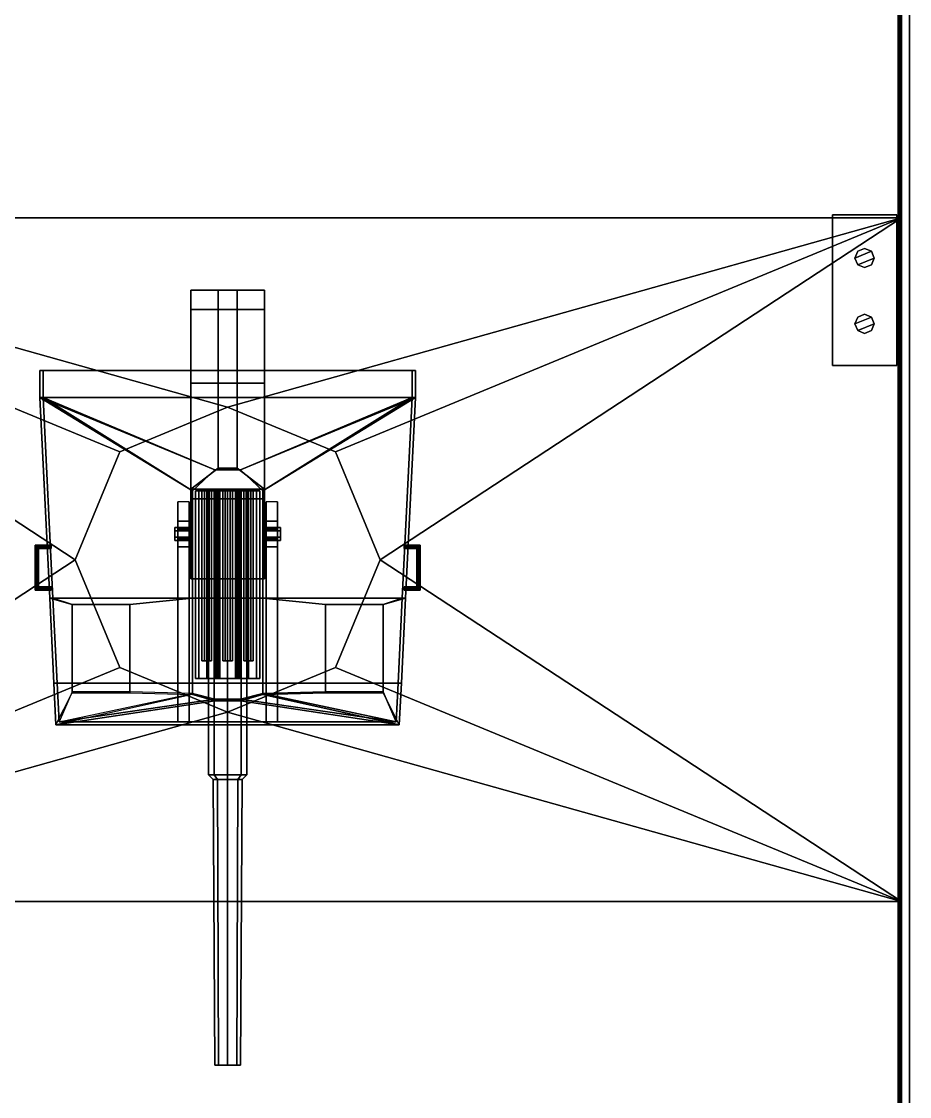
# Model space of a CAD drawing. Header units: millimetres. Extents: x -4.3 to 4.2, y -17.3 to 26.5.
# Drawn here: x -1.28 to 4.25, y -9.28 to -2.58 of the extents above; entities that cross this region are included whole.
import ezdxf

# ---------------------------------------------------------------- set-up
doc = ezdxf.new("R2010")
doc.units = ezdxf.units.MM
for name, color, linetype in [('gun', 1, 'Continuous'), ('railings', 6, 'Continuous'), ('sleeve', 5, 'Continuous'), ('turret', 2, 'Continuous')]:
    doc.layers.add(name, color=color, linetype=linetype)

msp = doc.modelspace()

# ---------------------------------------------------------------- linework, layer by layer
for points in [[(4.2, -13.62, -0.39), (4.2, -10.52, -1.04), (4.2, 10.97, -1.04), (4.2, 16.87, -0.3447)], [(4.2, -13.62, 0.65), (4.2, -13.62, -0.39), (4.2, 16.87, -0.3447), (4.2, 4.11, 0.65)], [(4.2, 10.97, -1.04), (4.2, -10.52, -1.04), (-4.2, -10.52, -1.04), (-4.2, 10.97, -1.04)], [(4.25, 4.11, 0.79), (4.2, 4.11, 0.82), (4.2, -13.62, 0.82), (4.25, -13.62, 0.79)], [(4.25, -13.62, 0.68), (4.2, -13.62, 0.65), (4.2, 4.11, 0.65), (4.25, 4.11, 0.68)], [(4.25, -13.62, 0.79), (4.25, -13.62, 0.68), (4.25, 4.11, 0.68), (4.25, 4.11, 0.79)], [(4.2, -3.8, 0.82), (4.2, -0.15, 0.82), (-4.2, -0.15, 0.82), (-4.2, -3.8, 0.82)], [(0, -4.98, 0.82), (4.2, -3.8, 0.82), (-4.2, -3.8, 0.82), (0, -4.98, 0.82)], [(0, -4.98, 0.82), (-4.2, -3.8, 0.82), (-0.6718, -5.2582, 0.82), (0, -4.98, 0.82)], [(-0.6718, -5.2582, 0.82), (-4.2, -3.8, 0.82), (-0.95, -5.93, 0.82), (-0.6718, -5.2582, 0.82)], [(-0.95, -5.93, 0.82), (-4.2, -3.8, 0.82), (-4.2, -8.06, 0.82), (-0.95, -5.93, 0.82)], [(4.2, -3.8, 0.82), (0, -4.98, 0.82), (0.6718, -5.2582, 0.82), (4.2, -3.8, 0.82)], [(4.2, -3.8, 0.82), (0.6718, -5.2582, 0.82), (0.95, -5.93, 0.82), (4.2, -3.8, 0.82)], [(4.2, -3.8, 0.82), (0.95, -5.93, 0.82), (4.2, -8.06, 0.82), (4.2, -3.8, 0.82)], [(3.77, -3.78, 0.82), (3.77, -4.72, 0.82), (3.77, -4.72, 0.84), (3.77, -3.78, 0.84)], [(3.77, -3.78, 0.84), (3.77, -4.72, 0.84), (4.17, -4.72, 0.84), (4.17, -3.78, 0.84)], [(4.17, -3.78, 0.84), (4.17, -3.78, 0.82), (3.77, -3.78, 0.82), (3.77, -3.78, 0.84)], [(4.17, -4.72, 0.84), (4.17, -4.72, 0.82), (4.17, -3.78, 0.82), (4.17, -3.78, 0.84)], [(3.97, -3.99, 1.18), (3.9276, -4.0076, 1.18), (3.91, -4.05, 1.18), (4.0124, -4.0076, 1.18)], [(3.9276, -4.0076, 0.84), (3.91, -4.05, 0.84), (3.91, -4.05, 1.18), (3.9276, -4.0076, 1.18)], [(4.0124, -4.0076, 1.18), (3.91, -4.05, 1.18), (3.9276, -4.0924, 1.18), (4.03, -4.05, 1.18)], [(3.97, -3.99, 0.84), (3.9276, -4.0076, 0.84), (3.9276, -4.0076, 1.18), (3.97, -3.99, 1.18)], [(4.0124, -4.0076, 0.84), (3.97, -3.99, 0.84), (3.97, -3.99, 1.18), (4.0124, -4.0076, 1.18)], [(4.03, -4.05, 0.84), (4.0124, -4.0076, 0.84), (4.0124, -4.0076, 1.18), (4.03, -4.05, 1.18)], [(3.91, -4.05, 0.84), (3.9276, -4.0924, 0.84), (3.9276, -4.0924, 1.18), (3.91, -4.05, 1.18)], [(4.03, -4.05, 1.18), (3.9276, -4.0924, 1.18), (3.97, -4.11, 1.18), (4.0124, -4.0924, 1.18)], [(4.0124, -4.0924, 0.84), (4.03, -4.05, 0.84), (4.03, -4.05, 1.18), (4.0124, -4.0924, 1.18)], [(3.9276, -4.0924, 0.84), (3.97, -4.11, 0.84), (3.97, -4.11, 1.18), (3.9276, -4.0924, 1.18)], [(3.97, -4.11, 0.84), (4.0124, -4.0924, 0.84), (4.0124, -4.0924, 1.18), (3.97, -4.11, 1.18)], [(3.97, -4.4, 1.18), (3.9276, -4.4176, 1.18), (3.91, -4.46, 1.18), (4.0124, -4.4176, 1.18)], [(3.9276, -4.4176, 0.84), (3.91, -4.46, 0.84), (3.91, -4.46, 1.18), (3.9276, -4.4176, 1.18)], [(4.0124, -4.4176, 1.18), (3.91, -4.46, 1.18), (3.9276, -4.5024, 1.18), (4.03, -4.46, 1.18)], [(3.97, -4.4, 0.84), (3.9276, -4.4176, 0.84), (3.9276, -4.4176, 1.18), (3.97, -4.4, 1.18)], [(4.0124, -4.4176, 0.84), (3.97, -4.4, 0.84), (3.97, -4.4, 1.18), (4.0124, -4.4176, 1.18)], [(4.03, -4.46, 0.84), (4.0124, -4.4176, 0.84), (4.0124, -4.4176, 1.18), (4.03, -4.46, 1.18)], [(3.91, -4.46, 0.84), (3.9276, -4.5024, 0.84), (3.9276, -4.5024, 1.18), (3.91, -4.46, 1.18)], [(4.03, -4.46, 1.18), (3.9276, -4.5024, 1.18), (3.97, -4.52, 1.18), (4.0124, -4.5024, 1.18)], [(4.0124, -4.5024, 0.84), (4.03, -4.46, 0.84), (4.03, -4.46, 1.18), (4.0124, -4.5024, 1.18)], [(3.9276, -4.5024, 0.84), (3.97, -4.52, 0.84), (3.97, -4.52, 1.18), (3.9276, -4.5024, 1.18)], [(3.97, -4.52, 0.84), (4.0124, -4.5024, 0.84), (4.0124, -4.5024, 1.18), (3.97, -4.52, 1.18)], [(3.77, -4.72, 0.84), (3.77, -4.72, 0.82), (4.17, -4.72, 0.82), (4.17, -4.72, 0.84)], [(0, -4.98, 0.82), (-0.6718, -5.2582, 0.82), (-0.6718, -5.2582, 1.13), (0, -4.98, 1.13)], [(0.6718, -5.2582, 0.82), (0, -4.98, 0.82), (0, -4.98, 1.13), (0.6718, -5.2582, 1.13)], [(-0.6718, -5.2582, 0.82), (-0.95, -5.93, 0.82), (-0.95, -5.93, 1.13), (-0.6718, -5.2582, 1.13)], [(0.95, -5.93, 0.82), (0.6718, -5.2582, 0.82), (0.6718, -5.2582, 1.13), (0.95, -5.93, 1.13)], [(-0.95, -5.93, 0.82), (-4.2, -8.06, 0.82), (-0.6718, -6.6018, 0.82), (-0.95, -5.93, 0.82)], [(-0.95, -5.93, 0.82), (-0.6718, -6.6018, 0.82), (-0.6718, -6.6018, 1.13), (-0.95, -5.93, 1.13)], [(0.6718, -6.6018, 0.82), (0.95, -5.93, 0.82), (0.95, -5.93, 1.13), (0.6718, -6.6018, 1.13)], [(0.95, -5.93, 0.82), (0.6718, -6.6018, 0.82), (4.2, -8.06, 0.82), (0.95, -5.93, 0.82)], [(-0.6718, -6.6018, 0.82), (-4.2, -8.06, 0.82), (0, -6.88, 0.82), (-0.6718, -6.6018, 0.82)], [(-0.6718, -6.6018, 0.82), (0, -6.88, 0.82), (0, -6.88, 1.13), (-0.6718, -6.6018, 1.13)], [(0, -6.88, 0.82), (0.6718, -6.6018, 0.82), (0.6718, -6.6018, 1.13), (0, -6.88, 1.13)], [(0.6718, -6.6018, 0.82), (0, -6.88, 0.82), (4.2, -8.06, 0.82), (0.6718, -6.6018, 0.82)], [(4.2, -8.06, 0.82), (0, -6.88, 0.82), (-4.2, -8.06, 0.82), (4.2, -8.06, 0.82)], [(4.2, -11.71, 0.82), (4.2, -8.06, 0.82), (-4.2, -8.06, 0.82), (-4.2, -11.71, 0.82)]]:
    msp.add_3dface(points)
at = {"layer": 'gun'}
for points in [[(-0.06, -4.25, 2.74), (-0.06, -4.25, 2.44), (-0.23, -4.25, 2.27), (-0.23, -4.25, 2.74)], [(-0.23, -4.25, 2.27), (-0.23, -4.37, 2.18), (-0.23, -4.25, 2.74)], [(-0.23, -4.37, 2.18), (-0.23, -5.49, 2.18), (-0.23, -5.49, 2.74), (-0.23, -4.25, 2.74)], [(0.23, -4.25, 2.27), (0.23, -4.37, 2.18), (-0.23, -4.37, 2.18), (-0.23, -4.25, 2.27)], [(0.06, -4.25, 2.44), (0.23, -4.25, 2.27), (-0.23, -4.25, 2.27), (-0.06, -4.25, 2.44)], [(-0.23, -4.25, 2.74), (-0.23, -5.49, 2.74), (-0.06, -5.36, 2.74), (-0.06, -4.25, 2.74)], [(-0.06, -4.25, 2.74), (-0.06, -5.36, 2.74), (-0.06, -5.36, 2.44), (-0.06, -4.25, 2.44)], [(-0.06, -4.25, 2.44), (-0.06, -5.36, 2.44), (0.06, -5.36, 2.44), (0.06, -4.25, 2.44)], [(0.06, -4.25, 2.44), (0.06, -5.36, 2.44), (0.06, -5.36, 2.74), (0.06, -4.25, 2.74)], [(0.23, -4.25, 2.74), (0.23, -4.25, 2.27), (0.06, -4.25, 2.44), (0.06, -4.25, 2.74)], [(0.06, -4.25, 2.74), (0.06, -5.36, 2.74), (0.23, -5.49, 2.74), (0.23, -4.25, 2.74)], [(0.23, -4.25, 2.74), (0.23, -4.37, 2.18), (0.23, -4.25, 2.27), (0.23, -4.25, 2.74)], [(0.23, -5.49, 2.74), (0.23, -5.49, 2.18), (0.23, -4.37, 2.18), (0.23, -4.25, 2.74)], [(0.23, -4.37, 2.18), (0.23, -5.49, 2.18), (-0.23, -5.49, 2.18), (-0.23, -4.37, 2.18)], [(-0.06, -5.36, 2.74), (-0.23, -5.49, 2.74), (0.23, -5.49, 2.74), (0.06, -5.36, 2.74)], [(-0.06, -5.36, 2.44), (-0.06, -5.36, 2.74), (0.06, -5.36, 2.74), (0.06, -5.36, 2.44)], [(-0.23, -5.49, 2.74), (-0.23, -5.49, 2.18), (0.23, -5.49, 2.18), (0.23, -5.49, 2.74)], [(-0.145, -5.49, 2.666), (-0.16, -5.49, 2.64), (-0.16, -6.56, 2.64), (-0.145, -6.56, 2.666)], [(-0.16, -5.49, 2.64), (-0.145, -5.49, 2.614), (-0.145, -6.56, 2.614), (-0.16, -6.56, 2.64)], [(-0.145, -5.49, 2.614), (-0.115, -5.49, 2.614), (-0.115, -6.56, 2.614), (-0.145, -6.56, 2.614)], [(-0.115, -5.49, 2.666), (-0.145, -5.49, 2.666), (-0.145, -6.56, 2.666), (-0.115, -6.56, 2.666)], [(-0.12, -5.49, 2.5), (-0.0849, -5.49, 2.4151), (-0.0849, -7.27, 2.4151), (-0.12, -7.27, 2.5)], [(-0.0849, -5.49, 2.5849), (-0.12, -5.49, 2.5), (-0.12, -7.27, 2.5), (-0.0849, -7.27, 2.5849)], [(-0.1, -5.49, 2.64), (-0.115, -5.49, 2.666), (-0.115, -6.56, 2.666), (-0.1, -6.56, 2.64)], [(-0.115, -5.49, 2.614), (-0.1, -5.49, 2.64), (-0.1, -6.56, 2.64), (-0.115, -6.56, 2.614)], [(-0.0849, -5.49, 2.4151), (0, -5.49, 2.38), (0, -7.27, 2.38), (-0.0849, -7.27, 2.4151)], [(0, -5.49, 2.62), (-0.0849, -5.49, 2.5849), (-0.0849, -7.27, 2.5849), (0, -7.27, 2.62)], [(-0.03, -5.49, 2.31), (-0.015, -5.49, 2.284), (-0.015, -6.56, 2.284), (-0.03, -6.56, 2.31)], [(-0.015, -5.49, 2.336), (-0.03, -5.49, 2.31), (-0.03, -6.56, 2.31), (-0.015, -6.56, 2.336)], [(0.015, -5.49, 2.336), (-0.015, -5.49, 2.336), (-0.015, -6.56, 2.336), (0.015, -6.56, 2.336)], [(-0.015, -5.49, 2.284), (0.015, -5.49, 2.284), (0.015, -6.56, 2.284), (-0.015, -6.56, 2.284)], [(0, -5.49, 2.38), (0.0849, -5.49, 2.4151), (0.0849, -7.27, 2.4151), (0, -7.27, 2.38)], [(0.0849, -5.49, 2.5849), (0, -5.49, 2.62), (0, -7.27, 2.62), (0.0849, -7.27, 2.5849)], [(0.015, -5.49, 2.284), (0.03, -5.49, 2.31), (0.03, -6.56, 2.31), (0.015, -6.56, 2.284)], [(0.03, -5.49, 2.31), (0.015, -5.49, 2.336), (0.015, -6.56, 2.336), (0.03, -6.56, 2.31)], [(0.0849, -5.49, 2.4151), (0.12, -5.49, 2.5), (0.12, -7.27, 2.5), (0.0849, -7.27, 2.4151)], [(0.12, -5.49, 2.5), (0.0849, -5.49, 2.5849), (0.0849, -7.27, 2.5849), (0.12, -7.27, 2.5)], [(0.115, -5.49, 2.666), (0.1, -5.49, 2.64), (0.1, -6.56, 2.64), (0.115, -6.56, 2.666)], [(0.1, -5.49, 2.64), (0.115, -5.49, 2.614), (0.115, -6.56, 2.614), (0.1, -6.56, 2.64)], [(0.115, -5.49, 2.614), (0.145, -5.49, 2.614), (0.145, -6.56, 2.614), (0.115, -6.56, 2.614)], [(0.145, -5.49, 2.666), (0.115, -5.49, 2.666), (0.115, -6.56, 2.666), (0.145, -6.56, 2.666)], [(0.16, -5.49, 2.64), (0.145, -5.49, 2.666), (0.145, -6.56, 2.666), (0.16, -6.56, 2.64)], [(0.145, -5.49, 2.614), (0.16, -5.49, 2.64), (0.16, -6.56, 2.64), (0.145, -6.56, 2.614)], [(-0.09, -7.3, 2.5), (-0.0636, -7.3, 2.5636), (-0.0849, -7.27, 2.5849), (-0.12, -7.27, 2.5)], [(-0.0636, -7.3, 2.4364), (-0.09, -7.3, 2.5), (-0.12, -7.27, 2.5), (-0.0849, -7.27, 2.4151)], [(-0.08, -9.08, 2.5), (-0.0566, -9.08, 2.5566), (-0.0636, -7.3, 2.5636), (-0.09, -7.3, 2.5)], [(-0.0566, -9.08, 2.4434), (-0.08, -9.08, 2.5), (-0.09, -7.3, 2.5), (-0.0636, -7.3, 2.4364)], [(-0.0636, -7.3, 2.5636), (0, -7.3, 2.59), (0, -7.27, 2.62), (-0.0849, -7.27, 2.5849)], [(0, -7.3, 2.41), (-0.0636, -7.3, 2.4364), (-0.0849, -7.27, 2.4151), (0, -7.27, 2.38)], [(-0.0566, -9.08, 2.5566), (0, -9.08, 2.58), (0, -7.3, 2.59), (-0.0636, -7.3, 2.5636)], [(0, -9.08, 2.42), (-0.0566, -9.08, 2.4434), (-0.0636, -7.3, 2.4364), (0, -7.3, 2.41)], [(0, -7.3, 2.59), (0.0636, -7.3, 2.5636), (0.0849, -7.27, 2.5849), (0, -7.27, 2.62)], [(0.0636, -7.3, 2.4364), (0, -7.3, 2.41), (0, -7.27, 2.38), (0.0849, -7.27, 2.4151)], [(0, -9.08, 2.58), (0.0566, -9.08, 2.5566), (0.0636, -7.3, 2.5636), (0, -7.3, 2.59)], [(0.0566, -9.08, 2.4434), (0, -9.08, 2.42), (0, -7.3, 2.41), (0.0636, -7.3, 2.4364)], [(0.0566, -9.08, 2.5566), (0.08, -9.08, 2.5), (0.09, -7.3, 2.5), (0.0636, -7.3, 2.5636)], [(0.08, -9.08, 2.5), (0.0566, -9.08, 2.4434), (0.0636, -7.3, 2.4364), (0.09, -7.3, 2.5)], [(0.0636, -7.3, 2.5636), (0.09, -7.3, 2.5), (0.12, -7.27, 2.5), (0.0849, -7.27, 2.5849)], [(0.09, -7.3, 2.5), (0.0636, -7.3, 2.4364), (0.0849, -7.27, 2.4151), (0.12, -7.27, 2.5)], [(-0.0566, -9.08, 2.4434), (0.08, -9.08, 2.5), (0.0566, -9.08, 2.5566), (-0.08, -9.08, 2.5)], [(-0.08, -9.08, 2.5), (0.0566, -9.08, 2.5566), (0, -9.08, 2.58), (-0.0566, -9.08, 2.5566)], [(0, -9.08, 2.42), (0.0566, -9.08, 2.4434), (0.08, -9.08, 2.5), (-0.0566, -9.08, 2.4434)]]:
    msp.add_3dface(points, dxfattribs=at)
at = {"layer": 'railings'}
for points in [[(4.18, -11.54, 1.78), (4.19, -11.55, 1.79), (4.19, 3.97, 1.79), (4.18, 3.96, 1.78)], [(4.19, -11.53, 1.77), (4.18, -11.54, 1.78), (4.18, 3.96, 1.78), (4.19, 3.95, 1.77)], [(4.19, -11.55, 1.79), (4.2, -11.54, 1.78), (4.2, 3.96, 1.78), (4.19, 3.97, 1.79)], [(4.2, -11.54, 1.78), (4.19, -11.53, 1.77), (4.19, 3.95, 1.77), (4.2, 3.96, 1.78)], [(4.18, -1.87, 1.47), (4.18, -3.84, 1.47), (4.2, -3.84, 1.47), (4.2, -1.87, 1.47)], [(4.18, -1.87, 0.82), (4.18, -3.84, 0.82), (4.18, -3.84, 1.47), (4.18, -1.87, 1.47)], [(4.2, -3.84, 1.47), (4.2, -3.84, 0.82), (4.2, -1.87, 0.82), (4.2, -1.87, 1.47)], [(4.19, -2.71, 1.47), (4.18, -2.72, 1.47), (4.18, -2.72, 1.78), (4.19, -2.71, 1.77)], [(4.18, -2.72, 1.47), (4.19, -2.73, 1.47), (4.19, -2.73, 1.77), (4.18, -2.72, 1.78)], [(4.2, -2.72, 1.47), (4.19, -2.71, 1.47), (4.19, -2.71, 1.77), (4.2, -2.72, 1.78)], [(4.19, -2.73, 1.47), (4.2, -2.72, 1.47), (4.2, -2.72, 1.78), (4.19, -2.73, 1.77)], [(4.18, -3.84, 0.82), (4.18, -3.89, 0.82), (4.18, -3.89, 1.47), (4.18, -3.84, 1.47)], [(4.18, -3.84, 1.47), (4.18, -3.89, 1.47), (4.2, -3.89, 1.47), (4.2, -3.84, 1.47)], [(4.2, -3.89, 1.47), (4.2, -3.89, 0.82), (4.2, -3.84, 0.82), (4.2, -3.84, 1.47)], [(4.18, -3.89, 1.16), (4.18, -3.89, 0.82), (4.2, -3.89, 0.82), (4.2, -3.89, 1.16)], [(4.18, -3.89, 1.16), (4.18, -4.56, 1.16), (4.18, -4.56, 1.47), (4.18, -3.89, 1.47)], [(4.2, -3.89, 1.16), (4.2, -4.56, 1.16), (4.18, -4.56, 1.16), (4.18, -3.89, 1.16)], [(4.18, -3.89, 1.47), (4.18, -4.56, 1.47), (4.2, -4.56, 1.47), (4.2, -3.89, 1.47)], [(4.2, -4.56, 1.47), (4.2, -4.56, 1.16), (4.2, -3.89, 1.16), (4.2, -3.89, 1.47)], [(4.19, -4.07, 1.47), (4.18, -4.08, 1.47), (4.18, -4.08, 1.78), (4.19, -4.07, 1.77)], [(4.18, -4.08, 1.47), (4.19, -4.09, 1.47), (4.19, -4.09, 1.77), (4.18, -4.08, 1.78)], [(4.2, -4.08, 1.47), (4.19, -4.07, 1.47), (4.19, -4.07, 1.77), (4.2, -4.08, 1.78)], [(4.19, -4.09, 1.47), (4.2, -4.08, 1.47), (4.2, -4.08, 1.78), (4.19, -4.09, 1.77)], [(4.18, -4.56, 0.82), (4.18, -5.77, 0.82), (4.18, -5.77, 1.47), (4.18, -4.56, 1.47)], [(4.18, -4.56, 1.47), (4.18, -5.77, 1.47), (4.2, -5.77, 1.47), (4.2, -4.56, 1.47)], [(4.2, -4.56, 1.16), (4.2, -4.56, 0.82), (4.18, -4.56, 0.82), (4.18, -4.56, 1.16)], [(4.2, -5.77, 1.47), (4.2, -5.77, 0.82), (4.2, -4.56, 0.82), (4.2, -4.56, 1.47)], [(4.19, -5.42, 1.47), (4.18, -5.43, 1.47), (4.18, -5.43, 1.78), (4.19, -5.42, 1.77)], [(4.2, -5.43, 1.47), (4.19, -5.42, 1.47), (4.19, -5.42, 1.77), (4.2, -5.43, 1.78)], [(4.18, -5.43, 1.47), (4.19, -5.44, 1.47), (4.19, -5.44, 1.77), (4.18, -5.43, 1.78)], [(4.19, -5.44, 1.47), (4.2, -5.43, 1.47), (4.2, -5.43, 1.78), (4.19, -5.44, 1.77)], [(4.18, -5.77, 0.82), (4.18, -7.74, 0.82), (4.18, -7.74, 1.47), (4.18, -5.77, 1.47)], [(4.18, -5.77, 1.47), (4.18, -7.74, 1.47), (4.2, -7.74, 1.47), (4.2, -5.77, 1.47)], [(4.2, -7.74, 1.47), (4.2, -7.74, 0.82), (4.2, -5.77, 0.82), (4.2, -5.77, 1.47)], [(4.19, -6.76, 1.47), (4.18, -6.77, 1.47), (4.18, -6.77, 1.78), (4.19, -6.76, 1.77)], [(4.2, -6.77, 1.47), (4.19, -6.76, 1.47), (4.19, -6.76, 1.77), (4.2, -6.77, 1.78)], [(4.18, -6.77, 1.47), (4.19, -6.78, 1.47), (4.19, -6.78, 1.77), (4.18, -6.77, 1.78)], [(4.19, -6.78, 1.47), (4.2, -6.77, 1.47), (4.2, -6.77, 1.78), (4.19, -6.78, 1.77)], [(4.18, -7.74, 1.47), (4.18, -9.71, 1.47), (4.2, -9.71, 1.47), (4.2, -7.74, 1.47)], [(4.18, -7.74, 0.82), (4.18, -9.71, 0.82), (4.18, -9.71, 1.47), (4.18, -7.74, 1.47)], [(4.2, -9.71, 1.47), (4.2, -9.71, 0.82), (4.2, -7.74, 0.82), (4.2, -7.74, 1.47)], [(4.19, -8.11, 1.47), (4.18, -8.12, 1.47), (4.18, -8.12, 1.78), (4.19, -8.11, 1.77)], [(4.18, -8.12, 1.47), (4.19, -8.13, 1.47), (4.19, -8.13, 1.77), (4.18, -8.12, 1.78)], [(4.2, -8.12, 1.47), (4.19, -8.11, 1.47), (4.19, -8.11, 1.77), (4.2, -8.12, 1.78)], [(4.19, -8.13, 1.47), (4.2, -8.12, 1.47), (4.2, -8.12, 1.78), (4.19, -8.13, 1.77)]]:
    msp.add_3dface(points, dxfattribs=at)
at = {"layer": 'sleeve'}
for points in [[(-0.23, -4.83, 2.18), (-0.23, -5.55, 2.18), (0.23, -5.55, 2.18), (0.23, -4.83, 2.18)], [(0.23, -4.83, 2.12), (0.23, -6.05, 2.12), (-0.23, -6.05, 2.12), (-0.23, -4.83, 2.12)], [(-0.23, -4.83, 2.12), (-0.23, -6.05, 2.12), (-0.23, -5.55, 2.18), (-0.23, -4.83, 2.18)], [(0.23, -4.83, 2.18), (0.23, -4.83, 2.12), (-0.23, -4.83, 2.12), (-0.23, -4.83, 2.18)], [(0.23, -5.55, 2.18), (0.23, -6.05, 2.12), (0.23, -4.83, 2.12), (0.23, -4.83, 2.18)], [(-0.23, -5.55, 2.64), (-0.23, -6.05, 2.64), (-0.18, -6.05, 2.72), (-0.18, -5.55, 2.72)], [(0.18, -5.55, 2.72), (0.23, -5.55, 2.64), (-0.23, -5.55, 2.64), (-0.18, -5.55, 2.72)], [(0.23, -5.55, 2.64), (0.23, -5.55, 2.18), (-0.23, -5.55, 2.18), (-0.23, -5.55, 2.64)], [(-0.23, -5.55, 2.18), (-0.23, -6.05, 2.12), (-0.23, -6.05, 2.64), (-0.23, -5.55, 2.64)], [(-0.1795, -5.5, 2.6895), (-0.06, -5.5, 2.64), (-0.0805, -5.5, 2.5905), (-0.2, -5.5, 2.64)], [(-0.1795, -5.5, 2.6895), (-0.2, -5.5, 2.64), (-0.2, -6.67, 2.64), (-0.1795, -6.67, 2.6895)], [(-0.2, -5.5, 2.64), (-0.0805, -5.5, 2.5905), (-0.13, -5.5, 2.57), (-0.1795, -5.5, 2.5905)], [(-0.2, -5.5, 2.64), (-0.1795, -5.5, 2.5905), (-0.1795, -6.67, 2.5905), (-0.2, -6.67, 2.64)], [(-0.18, -5.55, 2.72), (-0.18, -6.05, 2.72), (0.18, -6.05, 2.72), (0.18, -5.55, 2.72)], [(-0.13, -5.5, 2.71), (-0.0805, -5.5, 2.6895), (-0.06, -5.5, 2.64), (-0.1795, -5.5, 2.6895)], [(-0.1795, -5.5, 2.5905), (-0.13, -5.5, 2.57), (-0.13, -6.67, 2.57), (-0.1795, -6.67, 2.5905)], [(-0.13, -5.5, 2.71), (-0.1795, -5.5, 2.6895), (-0.1795, -6.67, 2.6895), (-0.13, -6.67, 2.71)], [(-0.13, -5.5, 2.57), (-0.0805, -5.5, 2.5905), (-0.0805, -6.67, 2.5905), (-0.13, -6.67, 2.57)], [(-0.0805, -5.5, 2.6895), (-0.13, -5.5, 2.71), (-0.13, -6.67, 2.71), (-0.0805, -6.67, 2.6895)], [(-0.06, -5.5, 2.64), (-0.0805, -5.5, 2.6895), (-0.0805, -6.67, 2.6895), (-0.06, -6.67, 2.64)], [(-0.0805, -5.5, 2.5905), (-0.06, -5.5, 2.64), (-0.06, -6.67, 2.64), (-0.0805, -6.67, 2.5905)], [(-0.07, -5.5, 2.31), (-0.0495, -5.5, 2.2605), (-0.0495, -6.67, 2.2605), (-0.07, -6.67, 2.31)], [(-0.07, -5.5, 2.31), (0.0495, -5.5, 2.2605), (0, -5.5, 2.24), (-0.0495, -5.5, 2.2605)], [(-0.0495, -5.5, 2.3595), (-0.07, -5.5, 2.31), (-0.07, -6.67, 2.31), (-0.0495, -6.67, 2.3595)], [(-0.0495, -5.5, 2.3595), (0.07, -5.5, 2.31), (0.0495, -5.5, 2.2605), (-0.07, -5.5, 2.31)], [(0, -5.5, 2.38), (-0.0495, -5.5, 2.3595), (-0.0495, -6.67, 2.3595), (0, -6.67, 2.38)], [(-0.0495, -5.5, 2.2605), (0, -5.5, 2.24), (0, -6.67, 2.24), (-0.0495, -6.67, 2.2605)], [(0, -5.5, 2.38), (0.0495, -5.5, 2.3595), (0.07, -5.5, 2.31), (-0.0495, -5.5, 2.3595)], [(0.0495, -5.5, 2.3595), (0, -5.5, 2.38), (0, -6.67, 2.38), (0.0495, -6.67, 2.3595)], [(0, -5.5, 2.24), (0.0495, -5.5, 2.2605), (0.0495, -6.67, 2.2605), (0, -6.67, 2.24)], [(0.0495, -5.5, 2.2605), (0.07, -5.5, 2.31), (0.07, -6.67, 2.31), (0.0495, -6.67, 2.2605)], [(0.07, -5.5, 2.31), (0.0495, -5.5, 2.3595), (0.0495, -6.67, 2.3595), (0.07, -6.67, 2.31)], [(0.0805, -5.5, 2.6895), (0.2, -5.5, 2.64), (0.1795, -5.5, 2.5905), (0.06, -5.5, 2.64)], [(0.0805, -5.5, 2.6895), (0.06, -5.5, 2.64), (0.06, -6.67, 2.64), (0.0805, -6.67, 2.6895)], [(0.06, -5.5, 2.64), (0.1795, -5.5, 2.5905), (0.13, -5.5, 2.57), (0.0805, -5.5, 2.5905)], [(0.06, -5.5, 2.64), (0.0805, -5.5, 2.5905), (0.0805, -6.67, 2.5905), (0.06, -6.67, 2.64)], [(0.13, -5.5, 2.71), (0.1795, -5.5, 2.6895), (0.2, -5.5, 2.64), (0.0805, -5.5, 2.6895)], [(0.0805, -5.5, 2.5905), (0.13, -5.5, 2.57), (0.13, -6.67, 2.57), (0.0805, -6.67, 2.5905)], [(0.13, -5.5, 2.71), (0.0805, -5.5, 2.6895), (0.0805, -6.67, 2.6895), (0.13, -6.67, 2.71)], [(0.13, -5.5, 2.57), (0.1795, -5.5, 2.5905), (0.1795, -6.67, 2.5905), (0.13, -6.67, 2.57)], [(0.1795, -5.5, 2.6895), (0.13, -5.5, 2.71), (0.13, -6.67, 2.71), (0.1795, -6.67, 2.6895)], [(0.2, -5.5, 2.64), (0.1795, -5.5, 2.6895), (0.1795, -6.67, 2.6895), (0.2, -6.67, 2.64)], [(0.1795, -5.5, 2.5905), (0.2, -5.5, 2.64), (0.2, -6.67, 2.64), (0.1795, -6.67, 2.5905)], [(0.18, -6.05, 2.72), (0.23, -6.05, 2.64), (0.23, -5.55, 2.64), (0.18, -5.55, 2.72)], [(0.23, -6.05, 2.64), (0.23, -6.05, 2.12), (0.23, -5.55, 2.18), (0.23, -5.55, 2.64)], [(-0.33, -5.81, 2.5), (-0.33, -5.73, 2.5), (-0.33, -5.75, 2.4654), (-0.33, -5.79, 2.4654)], [(-0.33, -5.79, 2.5346), (-0.33, -5.75, 2.5346), (-0.33, -5.73, 2.5), (-0.33, -5.81, 2.5)], [(-0.23, -5.73, 2.5), (-0.23, -5.75, 2.4654), (-0.33, -5.75, 2.4654), (-0.33, -5.73, 2.5)], [(-0.23, -5.75, 2.5346), (-0.23, -5.73, 2.5), (-0.33, -5.73, 2.5), (-0.33, -5.75, 2.5346)], [(-0.23, -5.75, 2.4654), (-0.23, -5.79, 2.4654), (-0.33, -5.79, 2.4654), (-0.33, -5.75, 2.4654)], [(-0.23, -5.79, 2.5346), (-0.23, -5.75, 2.5346), (-0.33, -5.75, 2.5346), (-0.33, -5.79, 2.5346)], [(0.33, -5.73, 2.5), (0.33, -5.75, 2.4654), (0.23, -5.75, 2.4654), (0.23, -5.73, 2.5)], [(0.33, -5.75, 2.5346), (0.33, -5.73, 2.5), (0.23, -5.73, 2.5), (0.23, -5.75, 2.5346)], [(0.33, -5.75, 2.4654), (0.33, -5.79, 2.4654), (0.23, -5.79, 2.4654), (0.23, -5.75, 2.4654)], [(0.33, -5.79, 2.5346), (0.33, -5.75, 2.5346), (0.23, -5.75, 2.5346), (0.23, -5.79, 2.5346)], [(0.33, -5.79, 2.4654), (0.33, -5.75, 2.4654), (0.33, -5.73, 2.5), (0.33, -5.81, 2.5)], [(0.33, -5.81, 2.5), (0.33, -5.73, 2.5), (0.33, -5.75, 2.5346), (0.33, -5.79, 2.5346)], [(-0.23, -5.79, 2.4654), (-0.23, -5.81, 2.5), (-0.33, -5.81, 2.5), (-0.33, -5.79, 2.4654)], [(-0.23, -5.81, 2.5), (-0.23, -5.79, 2.5346), (-0.33, -5.79, 2.5346), (-0.33, -5.81, 2.5)], [(0.33, -5.79, 2.4654), (0.33, -5.81, 2.5), (0.23, -5.81, 2.5), (0.23, -5.79, 2.4654)], [(0.33, -5.81, 2.5), (0.33, -5.79, 2.5346), (0.23, -5.79, 2.5346), (0.23, -5.81, 2.5)], [(-0.18, -6.05, 2.72), (-0.23, -6.05, 2.64), (0.23, -6.05, 2.64), (0.18, -6.05, 2.72)], [(-0.23, -6.05, 2.64), (-0.23, -6.05, 2.12), (0.23, -6.05, 2.12), (0.23, -6.05, 2.64)], [(-0.13, -6.67, 2.71), (-0.1795, -6.67, 2.6895), (-0.2, -6.67, 2.64), (-0.0805, -6.67, 2.6895)], [(-0.0805, -6.67, 2.6895), (-0.2, -6.67, 2.64), (-0.1795, -6.67, 2.5905), (-0.06, -6.67, 2.64)], [(-0.06, -6.67, 2.64), (-0.1795, -6.67, 2.5905), (-0.13, -6.67, 2.57), (-0.0805, -6.67, 2.5905)], [(0, -6.67, 2.38), (-0.0495, -6.67, 2.3595), (-0.07, -6.67, 2.31), (0.0495, -6.67, 2.3595)], [(0.0495, -6.67, 2.3595), (-0.07, -6.67, 2.31), (-0.0495, -6.67, 2.2605), (0.07, -6.67, 2.31)], [(0.07, -6.67, 2.31), (-0.0495, -6.67, 2.2605), (0, -6.67, 2.24), (0.0495, -6.67, 2.2605)], [(0.1795, -6.67, 2.6895), (0.06, -6.67, 2.64), (0.0805, -6.67, 2.5905), (0.2, -6.67, 2.64)], [(0.13, -6.67, 2.71), (0.0805, -6.67, 2.6895), (0.06, -6.67, 2.64), (0.1795, -6.67, 2.6895)], [(0.2, -6.67, 2.64), (0.0805, -6.67, 2.5905), (0.13, -6.67, 2.57), (0.1795, -6.67, 2.5905)]]:
    msp.add_3dface(points, dxfattribs=at)
at = {"layer": 'turret'}
for points in [[(-1.15, -4.92, 1.15), (-1.17, -4.92, 1.15), (-1.17, -4.75, 3.01), (-1.15, -4.75, 3.01)], [(-1.17, -4.92, 3.03), (-1.17, -4.75, 3.01), (-1.17, -4.92, 1.15)], [(1.17, -4.92, 3.03), (1.17, -4.75, 3.03), (-1.17, -4.75, 3.03), (-1.17, -4.92, 3.03)], [(-1.17, -4.75, 3.01), (-1.17, -4.75, 3.03), (1.17, -4.75, 3.03), (1.17, -4.75, 3.01)], [(-1.17, -4.92, 3.03), (-1.17, -4.75, 3.03), (-1.17, -4.75, 3.01), (-1.17, -4.92, 3.03)], [(-1.15, -4.92, 1.15), (-1.15, -4.92, 1.15), (-1.15, -4.75, 3.01), (-1.15, -4.92, 3.01)], [(-1.15, -4.92, 3.01), (-1.15, -4.75, 3.01), (1.15, -4.75, 3.01), (1.15, -4.92, 3.01)], [(1.15, -4.92, 1.15), (1.15, -4.75, 3.01), (1.17, -4.75, 3.01), (1.17, -4.92, 1.15)], [(1.15, -4.92, 1.15), (1.15, -4.92, 1.15), (1.15, -4.92, 3.01), (1.15, -4.75, 3.01)], [(1.17, -4.75, 3.01), (1.17, -4.75, 3.03), (1.17, -4.92, 3.03), (1.17, -4.92, 1.15)], [(-1.17, -4.92, 1.13), (-1.1087, -6.17, 1.13), (-1.1087, -6.17, 3.03), (-1.17, -4.92, 3.03)], [(1.17, -4.92, 1.13), (1.1087, -6.17, 1.13), (-1.1087, -6.17, 1.13), (-1.17, -4.92, 1.13)], [(1.17, -4.92, 1.15), (1.17, -4.92, 1.13), (-1.17, -4.92, 1.13), (-1.17, -4.92, 1.15)], [(-1.17, -4.92, 3.03), (-1.17, -4.92, 3.03), (-0.22, -5.5, 3.03), (-0.08, -5.37, 3.03)], [(-1.17, -4.92, 3.03), (-1.1087, -6.17, 3.03), (-0.22, -6.17, 3.03), (-0.22, -5.5, 3.03)], [(-1.17, -4.92, 3.03), (-0.08, -5.37, 3.03), (0.08, -5.37, 3.03), (1.17, -4.92, 3.03)], [(-1.15, -4.92, 3.01), (-1.0887, -6.17, 3.01), (-1.0887, -6.17, 1.15), (-1.15, -4.92, 1.15)], [(-1.15, -4.92, 1.15), (-1.0887, -6.17, 1.15), (1.0887, -6.17, 1.15), (1.15, -4.92, 1.15)], [(-0.08, -5.37, 3.01), (-0.22, -5.5, 3.01), (-1.15, -4.92, 3.01)], [(-0.22, -5.5, 3.01), (-0.22, -6.17, 3.01), (-1.0887, -6.17, 3.01), (-1.15, -4.92, 3.01)], [(1.15, -4.92, 3.01), (0.08, -5.37, 3.01), (-0.08, -5.37, 3.01), (-1.15, -4.92, 3.01)], [(1.15, -4.92, 3.01), (1.15, -4.92, 3.01), (0.22, -5.5, 3.01), (0.08, -5.37, 3.01)], [(0.08, -5.37, 3.03), (0.22, -5.5, 3.03), (1.17, -4.92, 3.03)], [(0.22, -5.5, 3.03), (0.22, -6.17, 3.03), (1.1087, -6.17, 3.03), (1.17, -4.92, 3.03)], [(1.15, -4.92, 3.01), (1.0887, -6.17, 3.01), (0.22, -6.17, 3.01), (0.22, -5.5, 3.01)], [(1.15, -4.92, 1.15), (1.0887, -6.17, 1.15), (1.0887, -6.17, 3.01), (1.15, -4.92, 3.01)], [(1.1087, -6.17, 3.03), (1.1087, -6.17, 1.13), (1.17, -4.92, 1.13), (1.17, -4.92, 3.03)], [(-0.22, -5.5, 3.03), (-0.22, -5.5, 3.01), (-0.08, -5.37, 3.01), (-0.08, -5.37, 3.03)], [(-0.08, -5.37, 3.03), (-0.08, -5.37, 3.01), (0.08, -5.37, 3.01), (0.08, -5.37, 3.03)], [(0.08, -5.37, 3.03), (0.08, -5.37, 3.01), (0.22, -5.5, 3.01), (0.22, -5.5, 3.03)], [(-0.22, -6.17, 3.03), (-0.22, -6.17, 3.01), (-0.22, -5.5, 3.01), (-0.22, -5.5, 3.03)], [(0.22, -5.5, 3.03), (0.22, -5.5, 3.01), (0.22, -6.17, 3.01), (0.22, -6.17, 3.03)], [(-0.31, -5.57, 1.15), (-0.31, -6.94, 1.15), (-0.31, -5.85, 2.5), (-0.31, -5.69, 2.5)], [(-0.24, -5.69, 2.5), (-0.24, -5.57, 1.15), (-0.31, -5.57, 1.15), (-0.31, -5.69, 2.5)], [(-0.24, -5.85, 2.5), (-0.24, -6.94, 1.15), (-0.24, -5.57, 1.15), (-0.24, -5.69, 2.5)], [(0.31, -5.69, 2.5), (0.31, -5.57, 1.15), (0.24, -5.57, 1.15), (0.24, -5.69, 2.5)], [(0.24, -5.57, 1.15), (0.24, -6.94, 1.15), (0.24, -5.85, 2.5), (0.24, -5.69, 2.5)], [(0.31, -5.85, 2.5), (0.31, -6.94, 1.15), (0.31, -5.57, 1.15), (0.31, -5.69, 2.5)], [(-0.31, -5.8, 2.57), (-0.31, -5.74, 2.57), (-0.31, -5.69, 2.5), (-0.31, -5.85, 2.5)], [(-0.31, -5.69, 2.5), (-0.31, -5.74, 2.57), (-0.24, -5.74, 2.57), (-0.24, -5.69, 2.5)], [(-0.24, -5.69, 2.5), (-0.24, -5.74, 2.57), (-0.24, -5.8, 2.57), (-0.24, -5.85, 2.5)], [(0.24, -5.8, 2.57), (0.24, -5.74, 2.57), (0.24, -5.69, 2.5), (0.24, -5.85, 2.5)], [(0.24, -5.69, 2.5), (0.24, -5.74, 2.57), (0.31, -5.74, 2.57), (0.31, -5.69, 2.5)], [(0.31, -5.69, 2.5), (0.31, -5.74, 2.57), (0.31, -5.8, 2.57), (0.31, -5.85, 2.5)], [(-0.24, -5.8, 2.57), (-0.24, -5.74, 2.57), (-0.31, -5.74, 2.57), (-0.31, -5.8, 2.57)], [(0.31, -5.8, 2.57), (0.31, -5.74, 2.57), (0.24, -5.74, 2.57), (0.24, -5.8, 2.57)], [(-0.24, -5.85, 2.5), (-0.24, -5.8, 2.57), (-0.31, -5.8, 2.57), (-0.31, -5.85, 2.5)], [(0.31, -5.85, 2.5), (0.31, -5.8, 2.57), (0.24, -5.8, 2.57), (0.24, -5.85, 2.5)], [(-1.19, -5.85, 2.87), (-1.2, -5.84, 2.88), (-1.1, -5.84, 2.88), (-1.1, -5.85, 2.87)], [(-1.2, -5.84, 2.88), (-1.19, -5.85, 2.89), (-1.1, -5.85, 2.89), (-1.1, -5.84, 2.88)], [(-1.2, -5.84, 2.88), (-1.19, -5.85, 2.87), (-1.19, -6.11, 2.87), (-1.2, -6.12, 2.88)], [(-1.19, -5.85, 2.89), (-1.2, -5.84, 2.88), (-1.2, -6.12, 2.88), (-1.19, -6.11, 2.89)], [(-1.19, -5.85, 2.46), (-1.2, -5.84, 2.45), (-1.2, -6.12, 2.45), (-1.19, -6.11, 2.46)], [(-1.2, -5.84, 2.45), (-1.19, -5.85, 2.44), (-1.19, -6.11, 2.44), (-1.2, -6.12, 2.45)], [(-1.2, -5.84, 2.45), (-1.19, -5.85, 2.46), (-1.1, -5.85, 2.46), (-1.1, -5.84, 2.45)], [(-1.19, -5.85, 2.44), (-1.2, -5.84, 2.45), (-1.1, -5.84, 2.45), (-1.1, -5.85, 2.44)], [(-1.19, -5.85, 2.01), (-1.2, -5.84, 2.02), (-1.1, -5.84, 2.02), (-1.1, -5.85, 2.01)], [(-1.2, -5.84, 2.02), (-1.19, -5.85, 2.03), (-1.1, -5.85, 2.03), (-1.1, -5.84, 2.02)], [(-1.2, -5.84, 2.02), (-1.19, -5.85, 2.01), (-1.19, -6.11, 2.01), (-1.2, -6.12, 2.02)], [(-1.19, -5.85, 2.03), (-1.2, -5.84, 2.02), (-1.2, -6.12, 2.02), (-1.19, -6.11, 2.03)], [(-1.19, -5.85, 1.58), (-1.2, -5.84, 1.59), (-1.1, -5.84, 1.59), (-1.1, -5.85, 1.58)], [(-1.2, -5.84, 1.59), (-1.19, -5.85, 1.6), (-1.1, -5.85, 1.6), (-1.1, -5.84, 1.59)], [(-1.2, -5.84, 1.59), (-1.19, -5.85, 1.58), (-1.19, -6.11, 1.58), (-1.2, -6.12, 1.59)], [(-1.19, -5.85, 1.6), (-1.2, -5.84, 1.59), (-1.2, -6.12, 1.59), (-1.19, -6.11, 1.6)], [(-1.19, -5.85, 1.17), (-1.2, -5.84, 1.16), (-1.2, -6.12, 1.16), (-1.19, -6.11, 1.17)], [(-1.2, -5.84, 1.16), (-1.19, -5.85, 1.15), (-1.19, -6.11, 1.15), (-1.2, -6.12, 1.16)], [(-1.2, -5.84, 1.16), (-1.19, -5.85, 1.17), (-1.1, -5.85, 1.17), (-1.1, -5.84, 1.16)], [(-1.19, -5.85, 1.15), (-1.2, -5.84, 1.16), (-1.1, -5.84, 1.16), (-1.1, -5.85, 1.15)], [(-1.19, -5.85, 2.89), (-1.18, -5.86, 2.88), (-1.1, -5.86, 2.88), (-1.1, -5.85, 2.89)], [(-1.18, -5.86, 2.88), (-1.19, -5.85, 2.87), (-1.1, -5.85, 2.87), (-1.1, -5.86, 2.88)], [(-1.19, -5.85, 2.87), (-1.18, -5.86, 2.88), (-1.18, -6.1, 2.88), (-1.19, -6.11, 2.87)], [(-1.18, -5.86, 2.88), (-1.19, -5.85, 2.89), (-1.19, -6.11, 2.89), (-1.18, -6.1, 2.88)], [(-1.18, -5.86, 2.45), (-1.19, -5.85, 2.46), (-1.19, -6.11, 2.46), (-1.18, -6.1, 2.45)], [(-1.19, -5.85, 2.44), (-1.18, -5.86, 2.45), (-1.18, -6.1, 2.45), (-1.19, -6.11, 2.44)], [(-1.18, -5.86, 2.45), (-1.19, -5.85, 2.44), (-1.1, -5.85, 2.44), (-1.1, -5.86, 2.45)], [(-1.19, -5.85, 2.46), (-1.18, -5.86, 2.45), (-1.1, -5.86, 2.45), (-1.1, -5.85, 2.46)], [(-1.19, -5.85, 2.03), (-1.18, -5.86, 2.02), (-1.1, -5.86, 2.02), (-1.1, -5.85, 2.03)], [(-1.18, -5.86, 2.02), (-1.19, -5.85, 2.01), (-1.1, -5.85, 2.01), (-1.1, -5.86, 2.02)], [(-1.19, -5.85, 2.01), (-1.18, -5.86, 2.02), (-1.18, -6.1, 2.02), (-1.19, -6.11, 2.01)], [(-1.18, -5.86, 2.02), (-1.19, -5.85, 2.03), (-1.19, -6.11, 2.03), (-1.18, -6.1, 2.02)], [(-1.19, -5.85, 1.6), (-1.18, -5.86, 1.59), (-1.1, -5.86, 1.59), (-1.1, -5.85, 1.6)], [(-1.18, -5.86, 1.59), (-1.19, -5.85, 1.58), (-1.1, -5.85, 1.58), (-1.1, -5.86, 1.59)], [(-1.19, -5.85, 1.58), (-1.18, -5.86, 1.59), (-1.18, -6.1, 1.59), (-1.19, -6.11, 1.58)], [(-1.18, -5.86, 1.59), (-1.19, -5.85, 1.6), (-1.19, -6.11, 1.6), (-1.18, -6.1, 1.59)], [(-1.18, -5.86, 1.16), (-1.19, -5.85, 1.17), (-1.19, -6.11, 1.17), (-1.18, -6.1, 1.16)], [(-1.19, -5.85, 1.15), (-1.18, -5.86, 1.16), (-1.18, -6.1, 1.16), (-1.19, -6.11, 1.15)], [(-1.18, -5.86, 1.16), (-1.19, -5.85, 1.15), (-1.1, -5.85, 1.15), (-1.1, -5.86, 1.16)], [(-1.19, -5.85, 1.17), (-1.18, -5.86, 1.16), (-1.1, -5.86, 1.16), (-1.1, -5.85, 1.17)], [(-0.31, -5.85, 2.5), (-0.31, -6.94, 1.15), (-0.24, -6.94, 1.15), (-0.24, -5.85, 2.5)], [(0.24, -5.85, 2.5), (0.24, -6.94, 1.15), (0.31, -6.94, 1.15), (0.31, -5.85, 2.5)], [(1.19, -5.85, 2.89), (1.2, -5.84, 2.88), (1.1, -5.84, 2.88), (1.1, -5.85, 2.89)], [(1.2, -5.84, 2.88), (1.19, -5.85, 2.87), (1.1, -5.85, 2.87), (1.1, -5.84, 2.88)], [(1.2, -5.84, 2.45), (1.19, -5.85, 2.44), (1.1, -5.85, 2.44), (1.1, -5.84, 2.45)], [(1.19, -5.85, 2.46), (1.2, -5.84, 2.45), (1.1, -5.84, 2.45), (1.1, -5.85, 2.46)], [(1.19, -5.85, 2.03), (1.2, -5.84, 2.02), (1.1, -5.84, 2.02), (1.1, -5.85, 2.03)], [(1.2, -5.84, 2.02), (1.19, -5.85, 2.01), (1.1, -5.85, 2.01), (1.1, -5.84, 2.02)], [(1.19, -5.85, 1.6), (1.2, -5.84, 1.59), (1.1, -5.84, 1.59), (1.1, -5.85, 1.6)], [(1.2, -5.84, 1.59), (1.19, -5.85, 1.58), (1.1, -5.85, 1.58), (1.1, -5.84, 1.59)], [(1.2, -5.84, 1.16), (1.19, -5.85, 1.15), (1.1, -5.85, 1.15), (1.1, -5.84, 1.16)], [(1.19, -5.85, 1.17), (1.2, -5.84, 1.16), (1.1, -5.84, 1.16), (1.1, -5.85, 1.17)], [(1.18, -5.86, 2.88), (1.19, -5.85, 2.89), (1.1, -5.85, 2.89), (1.1, -5.86, 2.88)], [(1.19, -5.85, 2.87), (1.18, -5.86, 2.88), (1.1, -5.86, 2.88), (1.1, -5.85, 2.87)], [(1.19, -5.85, 2.44), (1.18, -5.86, 2.45), (1.1, -5.86, 2.45), (1.1, -5.85, 2.44)], [(1.18, -5.86, 2.45), (1.19, -5.85, 2.46), (1.1, -5.85, 2.46), (1.1, -5.86, 2.45)], [(1.18, -5.86, 2.02), (1.19, -5.85, 2.03), (1.1, -5.85, 2.03), (1.1, -5.86, 2.02)], [(1.19, -5.85, 2.01), (1.18, -5.86, 2.02), (1.1, -5.86, 2.02), (1.1, -5.85, 2.01)], [(1.18, -5.86, 1.59), (1.19, -5.85, 1.6), (1.1, -5.85, 1.6), (1.1, -5.86, 1.59)], [(1.19, -5.85, 1.58), (1.18, -5.86, 1.59), (1.1, -5.86, 1.59), (1.1, -5.85, 1.58)], [(1.19, -5.85, 1.15), (1.18, -5.86, 1.16), (1.1, -5.86, 1.16), (1.1, -5.85, 1.15)], [(1.18, -5.86, 1.16), (1.19, -5.85, 1.17), (1.1, -5.85, 1.17), (1.1, -5.86, 1.16)], [(1.18, -6.1, 2.88), (1.19, -6.11, 2.89), (1.19, -5.85, 2.89), (1.18, -5.86, 2.88)], [(1.19, -6.11, 2.87), (1.18, -6.1, 2.88), (1.18, -5.86, 2.88), (1.19, -5.85, 2.87)], [(1.19, -6.11, 2.44), (1.18, -6.1, 2.45), (1.18, -5.86, 2.45), (1.19, -5.85, 2.44)], [(1.18, -6.1, 2.45), (1.19, -6.11, 2.46), (1.19, -5.85, 2.46), (1.18, -5.86, 2.45)], [(1.18, -6.1, 2.02), (1.19, -6.11, 2.03), (1.19, -5.85, 2.03), (1.18, -5.86, 2.02)], [(1.19, -6.11, 2.01), (1.18, -6.1, 2.02), (1.18, -5.86, 2.02), (1.19, -5.85, 2.01)], [(1.18, -6.1, 1.59), (1.19, -6.11, 1.6), (1.19, -5.85, 1.6), (1.18, -5.86, 1.59)], [(1.19, -6.11, 1.58), (1.18, -6.1, 1.59), (1.18, -5.86, 1.59), (1.19, -5.85, 1.58)], [(1.19, -6.11, 1.15), (1.18, -6.1, 1.16), (1.18, -5.86, 1.16), (1.19, -5.85, 1.15)], [(1.18, -6.1, 1.16), (1.19, -6.11, 1.17), (1.19, -5.85, 1.17), (1.18, -5.86, 1.16)], [(1.19, -6.11, 2.89), (1.2, -6.12, 2.88), (1.2, -5.84, 2.88), (1.19, -5.85, 2.89)], [(1.2, -6.12, 2.88), (1.19, -6.11, 2.87), (1.19, -5.85, 2.87), (1.2, -5.84, 2.88)], [(1.2, -6.12, 2.45), (1.19, -6.11, 2.44), (1.19, -5.85, 2.44), (1.2, -5.84, 2.45)], [(1.19, -6.11, 2.46), (1.2, -6.12, 2.45), (1.2, -5.84, 2.45), (1.19, -5.85, 2.46)], [(1.19, -6.11, 2.03), (1.2, -6.12, 2.02), (1.2, -5.84, 2.02), (1.19, -5.85, 2.03)], [(1.2, -6.12, 2.02), (1.19, -6.11, 2.01), (1.19, -5.85, 2.01), (1.2, -5.84, 2.02)], [(1.19, -6.11, 1.6), (1.2, -6.12, 1.59), (1.2, -5.84, 1.59), (1.19, -5.85, 1.6)], [(1.2, -6.12, 1.59), (1.19, -6.11, 1.58), (1.19, -5.85, 1.58), (1.2, -5.84, 1.59)], [(1.2, -6.12, 1.16), (1.19, -6.11, 1.15), (1.19, -5.85, 1.15), (1.2, -5.84, 1.16)], [(1.19, -6.11, 1.17), (1.2, -6.12, 1.16), (1.2, -5.84, 1.16), (1.19, -5.85, 1.17)], [(-1.2, -6.12, 2.88), (-1.19, -6.11, 2.87), (-1.1, -6.11, 2.87), (-1.1, -6.12, 2.88)], [(-1.19, -6.11, 2.89), (-1.2, -6.12, 2.88), (-1.1, -6.12, 2.88), (-1.1, -6.11, 2.89)], [(-1.19, -6.11, 2.46), (-1.2, -6.12, 2.45), (-1.1, -6.12, 2.45), (-1.1, -6.11, 2.46)], [(-1.2, -6.12, 2.45), (-1.19, -6.11, 2.44), (-1.1, -6.11, 2.44), (-1.1, -6.12, 2.45)], [(-1.2, -6.12, 2.02), (-1.19, -6.11, 2.01), (-1.1, -6.11, 2.01), (-1.1, -6.12, 2.02)], [(-1.19, -6.11, 2.03), (-1.2, -6.12, 2.02), (-1.1, -6.12, 2.02), (-1.1, -6.11, 2.03)], [(-1.2, -6.12, 1.59), (-1.19, -6.11, 1.58), (-1.1, -6.11, 1.58), (-1.1, -6.12, 1.59)], [(-1.19, -6.11, 1.6), (-1.2, -6.12, 1.59), (-1.1, -6.12, 1.59), (-1.1, -6.11, 1.6)], [(-1.19, -6.11, 1.17), (-1.2, -6.12, 1.16), (-1.1, -6.12, 1.16), (-1.1, -6.11, 1.17)], [(-1.2, -6.12, 1.16), (-1.19, -6.11, 1.15), (-1.1, -6.11, 1.15), (-1.1, -6.12, 1.16)], [(-1.19, -6.11, 2.87), (-1.18, -6.1, 2.88), (-1.1, -6.1, 2.88), (-1.1, -6.11, 2.87)], [(-1.18, -6.1, 2.88), (-1.19, -6.11, 2.89), (-1.1, -6.11, 2.89), (-1.1, -6.1, 2.88)], [(-1.18, -6.1, 2.45), (-1.19, -6.11, 2.46), (-1.1, -6.11, 2.46), (-1.1, -6.1, 2.45)], [(-1.19, -6.11, 2.44), (-1.18, -6.1, 2.45), (-1.1, -6.1, 2.45), (-1.1, -6.11, 2.44)], [(-1.19, -6.11, 2.01), (-1.18, -6.1, 2.02), (-1.1, -6.1, 2.02), (-1.1, -6.11, 2.01)], [(-1.18, -6.1, 2.02), (-1.19, -6.11, 2.03), (-1.1, -6.11, 2.03), (-1.1, -6.1, 2.02)], [(-1.19, -6.11, 1.58), (-1.18, -6.1, 1.59), (-1.1, -6.1, 1.59), (-1.1, -6.11, 1.58)], [(-1.18, -6.1, 1.59), (-1.19, -6.11, 1.6), (-1.1, -6.11, 1.6), (-1.1, -6.1, 1.59)], [(-1.18, -6.1, 1.16), (-1.19, -6.11, 1.17), (-1.1, -6.11, 1.17), (-1.1, -6.1, 1.16)], [(-1.19, -6.11, 1.15), (-1.18, -6.1, 1.16), (-1.1, -6.1, 1.16), (-1.1, -6.11, 1.15)], [(1.18, -6.1, 2.88), (1.19, -6.11, 2.87), (1.1, -6.11, 2.87), (1.1, -6.1, 2.88)], [(1.19, -6.11, 2.89), (1.18, -6.1, 2.88), (1.1, -6.1, 2.88), (1.1, -6.11, 2.89)], [(1.19, -6.11, 2.46), (1.18, -6.1, 2.45), (1.1, -6.1, 2.45), (1.1, -6.11, 2.46)], [(1.18, -6.1, 2.45), (1.19, -6.11, 2.44), (1.1, -6.11, 2.44), (1.1, -6.1, 2.45)], [(1.18, -6.1, 2.02), (1.19, -6.11, 2.01), (1.1, -6.11, 2.01), (1.1, -6.1, 2.02)], [(1.19, -6.11, 2.03), (1.18, -6.1, 2.02), (1.1, -6.1, 2.02), (1.1, -6.11, 2.03)], [(1.18, -6.1, 1.59), (1.19, -6.11, 1.58), (1.1, -6.11, 1.58), (1.1, -6.1, 1.59)], [(1.19, -6.11, 1.6), (1.18, -6.1, 1.59), (1.1, -6.1, 1.59), (1.1, -6.11, 1.6)], [(1.19, -6.11, 1.17), (1.18, -6.1, 1.16), (1.1, -6.1, 1.16), (1.1, -6.11, 1.17)], [(1.18, -6.1, 1.16), (1.19, -6.11, 1.15), (1.1, -6.11, 1.15), (1.1, -6.1, 1.16)], [(1.2, -6.12, 2.88), (1.19, -6.11, 2.89), (1.1, -6.11, 2.89), (1.1, -6.12, 2.88)], [(1.19, -6.11, 2.87), (1.2, -6.12, 2.88), (1.1, -6.12, 2.88), (1.1, -6.11, 2.87)], [(1.19, -6.11, 2.44), (1.2, -6.12, 2.45), (1.1, -6.12, 2.45), (1.1, -6.11, 2.44)], [(1.2, -6.12, 2.45), (1.19, -6.11, 2.46), (1.1, -6.11, 2.46), (1.1, -6.12, 2.45)], [(1.2, -6.12, 2.02), (1.19, -6.11, 2.03), (1.1, -6.11, 2.03), (1.1, -6.12, 2.02)], [(1.19, -6.11, 2.01), (1.2, -6.12, 2.02), (1.1, -6.12, 2.02), (1.1, -6.11, 2.01)], [(1.2, -6.12, 1.59), (1.19, -6.11, 1.6), (1.1, -6.11, 1.6), (1.1, -6.12, 1.59)], [(1.19, -6.11, 1.58), (1.2, -6.12, 1.59), (1.1, -6.12, 1.59), (1.1, -6.11, 1.58)], [(1.19, -6.11, 1.15), (1.2, -6.12, 1.16), (1.1, -6.12, 1.16), (1.1, -6.11, 1.15)], [(1.2, -6.12, 1.16), (1.19, -6.11, 1.17), (1.1, -6.11, 1.17), (1.1, -6.12, 1.16)], [(-1.1087, -6.17, 1.13), (-1.0827, -6.7, 1.13), (-1.0827, -6.7, 2.74), (-1.1087, -6.17, 3.03)], [(1.1087, -6.17, 1.13), (1.0827, -6.7, 1.13), (-1.0827, -6.7, 1.13), (-1.1087, -6.17, 1.13)], [(-1.0827, -6.7, 2.74), (-0.97, -6.7, 2.74), (-0.97, -6.21, 3.0081), (-1.1087, -6.17, 3.03)], [(-1.1087, -6.17, 3.03), (-0.97, -6.21, 3.0081), (-0.61, -6.21, 3.0081), (-0.22, -6.17, 3.03)], [(-1.0887, -6.17, 3.01), (-1.0627, -6.7, 2.72), (-1.0627, -6.7, 1.15), (-1.0887, -6.17, 1.15)], [(-1.0887, -6.17, 1.15), (-1.0627, -6.7, 1.15), (1.0627, -6.7, 1.15), (1.0887, -6.17, 1.15)], [(-1.0887, -6.17, 3.01), (-0.97, -6.21, 2.9881), (-0.97, -6.7, 2.72), (-1.0627, -6.7, 2.72)], [(-0.22, -6.17, 3.01), (-0.61, -6.21, 2.9881), (-0.97, -6.21, 2.9881), (-1.0887, -6.17, 3.01)], [(-0.97, -6.7, 2.74), (-0.97, -6.7, 2.72), (-0.97, -6.21, 2.9881), (-0.97, -6.21, 3.0081)], [(-0.97, -6.21, 3.0081), (-0.97, -6.21, 2.9881), (-0.61, -6.21, 2.9881), (-0.61, -6.21, 3.0081)], [(-0.61, -6.21, 3.0081), (-0.61, -6.7, 2.74), (-0.22, -6.7, 2.74), (-0.22, -6.17, 3.03)], [(-0.22, -6.17, 3.01), (-0.22, -6.7, 2.72), (-0.61, -6.7, 2.72), (-0.61, -6.21, 2.9881)], [(-0.61, -6.21, 3.0081), (-0.61, -6.21, 2.9881), (-0.61, -6.7, 2.72), (-0.61, -6.7, 2.74)], [(-0.22, -6.7, 2.74), (-0.22, -6.7, 2.72), (-0.22, -6.17, 3.01), (-0.22, -6.17, 3.03)], [(1.0887, -6.17, 3.01), (0.97, -6.21, 2.9881), (0.61, -6.21, 2.9881), (0.22, -6.17, 3.01)], [(0.22, -6.17, 3.03), (0.61, -6.21, 3.0081), (0.97, -6.21, 3.0081), (1.1087, -6.17, 3.03)], [(0.22, -6.17, 3.03), (0.22, -6.7, 2.74), (0.61, -6.7, 2.74), (0.61, -6.21, 3.0081)], [(0.61, -6.21, 2.9881), (0.61, -6.7, 2.72), (0.22, -6.7, 2.72), (0.22, -6.17, 3.01)], [(0.22, -6.17, 3.03), (0.22, -6.17, 3.01), (0.22, -6.7, 2.72), (0.22, -6.7, 2.74)], [(0.61, -6.21, 3.0081), (0.61, -6.21, 2.9881), (0.97, -6.21, 2.9881), (0.97, -6.21, 3.0081)], [(0.61, -6.7, 2.74), (0.61, -6.7, 2.72), (0.61, -6.21, 2.9881), (0.61, -6.21, 3.0081)], [(0.97, -6.21, 3.0081), (0.97, -6.7, 2.74), (1.0827, -6.7, 2.74), (1.1087, -6.17, 3.03)], [(1.0887, -6.17, 3.01), (1.0627, -6.7, 2.72), (0.97, -6.7, 2.72), (0.97, -6.21, 2.9881)], [(0.97, -6.21, 3.0081), (0.97, -6.21, 2.9881), (0.97, -6.7, 2.72), (0.97, -6.7, 2.74)], [(1.0887, -6.17, 1.15), (1.0627, -6.7, 1.15), (1.0627, -6.7, 2.72), (1.0887, -6.17, 3.01)], [(1.0827, -6.7, 2.74), (1.0827, -6.7, 1.13), (1.1087, -6.17, 1.13), (1.1087, -6.17, 3.03)], [(-1.0827, -6.7, 1.13), (-1.07, -6.96, 1.15), (-1.0827, -6.7, 2.72)], [(-1.0827, -6.7, 2.74), (-1.07, -6.96, 1.15), (-0.97, -6.76, 2.3731), (-0.97, -6.7, 2.74)], [(1.0827, -6.7, 1.13), (1.07, -6.96, 1.13), (-1.07, -6.96, 1.13), (-1.0827, -6.7, 1.13)], [(-1.0827, -6.7, 1.13), (-1.07, -6.96, 1.13), (-1.07, -6.96, 1.15), (-1.0827, -6.7, 1.13)], [(-0.22, -6.7703, 2.31), (-1.07, -6.96, 1.15), (-0.97, -6.76, 2.3731), (-0.61, -6.76, 2.3731)], [(-1.0627, -6.7, 2.72), (-1.0627, -6.7, 2.72), (-1.05, -6.94, 1.15), (-1.0627, -6.7, 1.15)], [(-0.97, -6.7, 2.72), (-0.97, -6.753, 2.3731), (-1.05, -6.94, 1.15), (-1.0627, -6.7, 2.72)], [(-1.0627, -6.7, 1.15), (-1.05, -6.94, 1.15), (1.05, -6.94, 1.15), (1.0627, -6.7, 1.15)], [(-0.61, -6.753, 2.3731), (-0.97, -6.753, 2.3731), (-1.05, -6.94, 1.15), (-0.22, -6.7627, 2.31)], [(-1.05, -6.94, 1.15), (-0.22, -6.7627, 2.31), (-0.22, -6.7627, 2.31), (-0.08, -6.7994, 2.07)], [(-0.97, -6.76, 2.3731), (-0.97, -6.753, 2.3731), (-0.97, -6.7, 2.72), (-0.97, -6.7, 2.74)], [(-0.61, -6.76, 2.3731), (-0.61, -6.753, 2.3731), (-0.97, -6.753, 2.3731), (-0.97, -6.76, 2.3731)], [(-0.61, -6.7, 2.74), (-0.61, -6.76, 2.3731), (-0.22, -6.7703, 2.31), (-0.22, -6.7, 2.74)], [(-0.22, -6.7, 2.72), (-0.22, -6.7627, 2.31), (-0.61, -6.753, 2.3731), (-0.61, -6.7, 2.72)], [(-0.61, -6.7, 2.74), (-0.61, -6.7, 2.72), (-0.61, -6.753, 2.3731), (-0.61, -6.76, 2.3731)], [(-0.22, -6.7703, 2.31), (-0.22, -6.7627, 2.31), (-0.22, -6.7, 2.72), (-0.22, -6.7, 2.74)], [(-0.08, -6.8096, 2.07), (-0.08, -6.7994, 2.07), (-0.22, -6.7627, 2.31), (-0.22, -6.7703, 2.31)], [(0.08, -6.7994, 2.07), (0.22, -6.7627, 2.31), (0.22, -6.7627, 2.31), (1.05, -6.94, 1.15)], [(0.22, -6.7703, 2.31), (0.22, -6.7627, 2.31), (0.08, -6.7994, 2.07), (0.08, -6.8096, 2.07)], [(0.61, -6.7, 2.72), (0.61, -6.753, 2.3731), (0.22, -6.7627, 2.31), (0.22, -6.7, 2.72)], [(0.22, -6.7, 2.74), (0.22, -6.7703, 2.31), (0.61, -6.76, 2.3731), (0.61, -6.7, 2.74)], [(0.22, -6.7, 2.74), (0.22, -6.7, 2.72), (0.22, -6.7627, 2.31), (0.22, -6.7703, 2.31)], [(0.97, -6.753, 2.3731), (1.05, -6.94, 1.15), (0.22, -6.7627, 2.31), (0.61, -6.753, 2.3731)], [(0.61, -6.76, 2.3731), (0.22, -6.7703, 2.31), (1.07, -6.96, 1.15), (0.97, -6.76, 2.3731)], [(0.61, -6.76, 2.3731), (0.61, -6.753, 2.3731), (0.61, -6.7, 2.72), (0.61, -6.7, 2.74)], [(0.97, -6.76, 2.3731), (0.97, -6.753, 2.3731), (0.61, -6.753, 2.3731), (0.61, -6.76, 2.3731)], [(1.0627, -6.7, 2.72), (1.05, -6.94, 1.15), (0.97, -6.753, 2.3731), (0.97, -6.7, 2.72)], [(0.97, -6.7, 2.74), (0.97, -6.76, 2.3731), (1.07, -6.96, 1.15), (1.0827, -6.7, 2.74)], [(0.97, -6.7, 2.74), (0.97, -6.7, 2.72), (0.97, -6.753, 2.3731), (0.97, -6.76, 2.3731)], [(1.0627, -6.7, 1.15), (1.05, -6.94, 1.15), (1.0627, -6.7, 2.72)], [(1.07, -6.96, 1.15), (1.07, -6.96, 1.15), (1.0827, -6.7, 1.13), (1.0827, -6.7, 2.74)], [(-0.22, -6.7703, 2.31), (-1.07, -6.96, 1.15), (-0.08, -6.8096, 2.07), (-0.22, -6.7703, 2.31)], [(-0.08, -6.8096, 2.07), (-1.07, -6.96, 1.15), (1.07, -6.96, 1.15), (0.08, -6.8096, 2.07)], [(-1.05, -6.94, 1.15), (-0.08, -6.7994, 2.07), (0.08, -6.7994, 2.07), (1.05, -6.94, 1.15)], [(0.08, -6.8096, 2.07), (0.08, -6.7994, 2.07), (-0.08, -6.7994, 2.07), (-0.08, -6.8096, 2.07)], [(0.22, -6.7703, 2.31), (0.08, -6.8096, 2.07), (1.07, -6.96, 1.15), (0.22, -6.7703, 2.31)], [(-1.07, -6.96, 1.15), (-1.07, -6.96, 1.13), (1.07, -6.96, 1.13), (1.07, -6.96, 1.15)]]:
    msp.add_3dface(points, dxfattribs=at)

doc.saveas('drawing.dxf')
